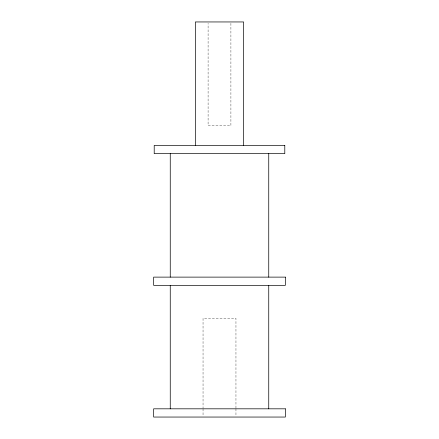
<?xml version="1.0" encoding="UTF-8"?>
<svg xmlns="http://www.w3.org/2000/svg" width="439" height="439" viewBox="0 0 439 439"><rect width="100%" height="100%" fill="white"/><g stroke="black" fill="none" stroke-linecap="round" stroke-linejoin="round"><path stroke-width="0.33" stroke-dasharray="2.19 1.65" d="M235.957 408.133L235.957 318.275L203.043 318.275L203.043 408.133M235.957 408.819L235.957 416.364M230.909 23.316L230.909 125.653L208.091 125.653L208.091 23.316M203.043 408.819L203.043 416.364"/><path stroke-width="0.66" d="M268.745 153.65L268.745 277.119M268.745 285.35L268.745 408.819M243.629 145.419L243.629 21.95L195.371 21.95L195.371 145.419M170.255 153.65L170.255 277.119M170.255 285.35L170.255 408.819M284.79 145.419L154.21 145.419L154.21 153.65L284.79 153.65L284.79 145.419M285.35 277.119L153.65 277.119L153.65 285.35L285.35 285.35L285.35 277.119M285.35 408.819L153.65 408.819L153.65 417.05L285.35 417.05L285.35 408.819"/></g></svg>
